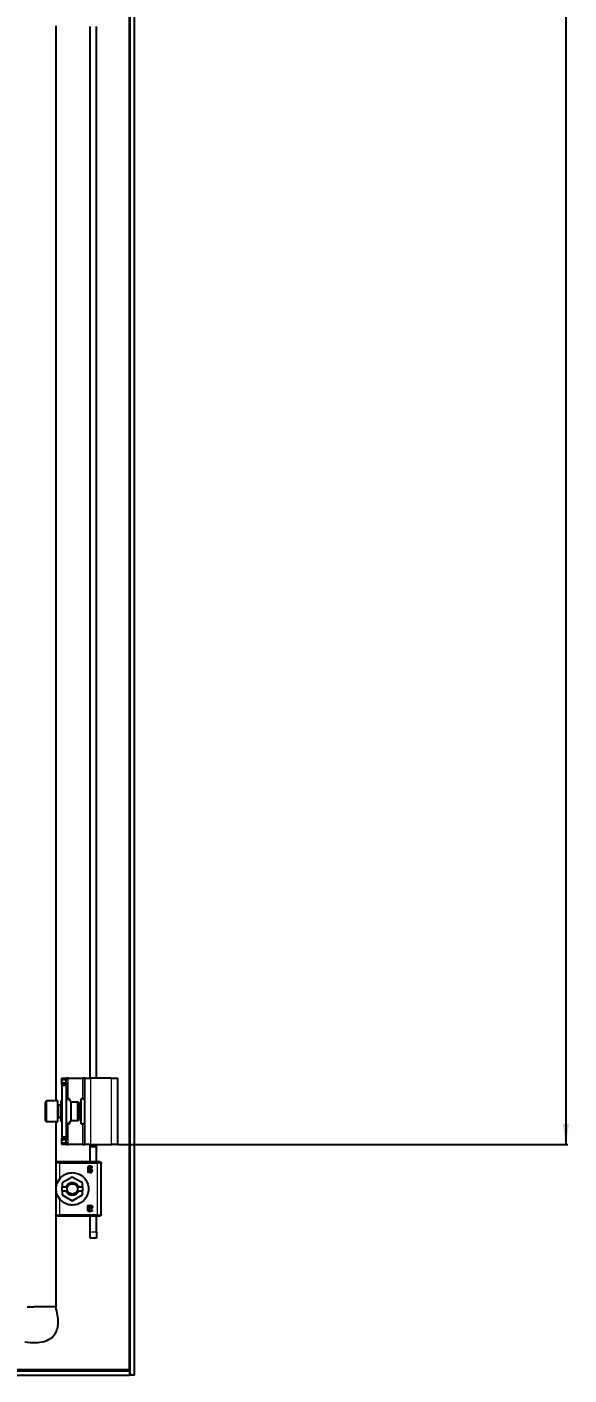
# Model space of a CAD drawing. Header units: millimetres. Extents: x -975 to 2049, y -1447 to 978.
# Drawn here: x 1787 to 2049, y -1153 to -501 of the extents above; entities that cross this region are included whole.
import ezdxf

# ---------------------------------------------------------------- set-up
doc = ezdxf.new("R2010")
doc.units = ezdxf.units.MM
doc.layers.add('FORMAT', color=7, linetype='Continuous')
doc.styles.add('SLDTEXTSTYLE0', font='TXT', dxfattribs={"width": 0.75})
doc.dimstyles.new('SLDDIMSTYLE0', dxfattribs={"dimtxt": 20, "dimasz": 10, "dimexe": 0, "dimexo": 0.0625, "dimgap": 5, "dimtad": 2, "dimdec": 1, "dimrnd": 1e-09, "dimzin": 12, "dimdsep": 46, "dimtxsty": 'SLDTEXTSTYLE0', "dimsah": 1, "dimcen": 0.09, "dimadec": 0, "dimazin": 3, "dimtfac": 1, "dimtofl": 0, "dimtmove": 0, "dimatfit": 3, "dimfxl": 0, "dimfrac": 2, "dimtolj": 1, "dimtzin": 12, "dimarcsym": 0})

# ---------------------------------------------------------------- blocks, each defined once
blk = doc.blocks.new('_D_8')
at = {"layer": 'FORMAT'}
for p, q in [((1831.15, 690.82), (2048.76, 690.82)), ((2047.76, 690.82), (2047.76, -1041.18)), ((1831.15, -1041.18), (2048.76, -1041.18))]:
    blk.add_line(p, q, dxfattribs=at)
for points in [[(2047.76, 690.82), (2046.22, 680.82), (2049.29, 680.82)], [(2047.76, -1041.18), (2049.29, -1031.18), (2046.22, -1031.18)]]:
    blk.add_solid(points, dxfattribs=at)
at = {"layer": 'FORMAT', "insert": (2021.97, -204.74), "char_height": 20, "attachment_point": 1, "rotation": 90, "style": 'SLDTEXTSTYLE0'}
blk.add_mtext('1732', dxfattribs=at)

msp = doc.modelspace()

# ---------------------------------------------------------------- linework, layer by layer
at = {"color": 7, "linetype": 'Continuous', "lineweight": 25}
for p, q in [((1837.14, -1152.68), (1837.14, 802.32)), ((1839.14, -1152.68), (1839.14, 802.32)), ((1801.14, -500.36), (1801.14, -1020.18)), ((1817.84, -1009.18), (1817.84, -500.68)), ((1820.84, -1009.18), (1820.84, -500.68)), ((1804.14, -1009.18), (1806.14, -1009.18)), ((1804.14, -1010.18), (1804.14, -1009.18)), ((1804.14, -1011.18), (1804.14, -1010.18)), ((1806.14, -1009.18), (1806.14, -1010.18)), ((1807.14, -1009.18), (1806.14, -1009.18)), ((1806.14, -1011.18), (1806.14, -1010.18)), ((1807.14, -1009.18), (1814.14, -1009.18)), ((1815.14, -1009.18), (1814.14, -1009.18)), ((1815.14, -1009.18), (1818.14, -1009.18)), ((1815.14, -1041.18), (1815.14, -1009.18)), ((1828.14, -1009.18), (1818.14, -1009.18)), ((1828.14, -1009.18), (1831.14, -1009.18)), ((1831.14, -1041.18), (1831.14, -1009.18)), ((1804.14, -1012.18), (1804.14, -1011.18)), ((1806.14, -1012.18), (1804.14, -1012.18)), ((1804.14, -1012.18), (1804.14, -1012.68)), ((1806.14, -1012.68), (1804.14, -1012.68)), ((1804.14, -1012.68), (1804.14, -1037.68)), ((1806.14, -1011.18), (1806.14, -1012.18)), ((1806.14, -1012.18), (1806.14, -1012.68)), ((1806.14, -1012.68), (1806.14, -1037.68)), ((1796.14, -1027.43), (1796.14, -1020.78)), ((1802.14, -1020.18), (1796.74, -1020.18)), ((1802.14, -1027.74), (1802.14, -1020.18)), ((1803.64, -1022.18), (1802.39, -1022.18)), ((1804.14, -1020.18), (1803.64, -1020.18)), ((1803.64, -1020.18), (1803.64, -1021.39)), ((1803.64, -1021.39), (1803.64, -1030.18)), ((1806.14, -1019.18), (1807.14, -1019.18)), ((1807.84, -1019.18), (1807.14, -1019.18)), ((1807.84, -1019.18), (1807.84, -1019.63)), ((1811.77, -1020.68), (1808.64, -1020.68)), ((1808.64, -1029.68), (1808.64, -1020.68)), ((1812.64, -1021.18), (1811.77, -1020.68)), ((1811.77, -1029.68), (1811.77, -1020.68)), ((1812.64, -1029.18), (1812.64, -1021.18)), ((1813.44, -1031.18), (1813.44, -1019.18)), ((1814.14, -1019.18), (1813.44, -1019.18)), ((1814.14, -1019.18), (1815.14, -1019.18)), ((1796.14, -1029.58), (1796.14, -1027.43)), ((1802.14, -1030.18), (1802.14, -1027.74)), ((1802.39, -1028.18), (1803.64, -1028.18)), ((1808.64, -1029.68), (1811.77, -1029.68)), ((1811.77, -1029.68), (1812.64, -1029.18)), ((1796.74, -1030.18), (1802.14, -1030.18)), ((1801.14, -1030.18), (1801.14, -1050.01)), ((1803.64, -1030.18), (1804.14, -1030.18)), ((1807.14, -1031.18), (1806.14, -1031.18)), ((1807.14, -1031.18), (1807.84, -1031.18)), ((1807.84, -1030.73), (1807.84, -1031.18)), ((1813.44, -1031.18), (1814.14, -1031.18)), ((1815.14, -1031.18), (1814.14, -1031.18)), ((1806.14, -1037.68), (1804.14, -1037.68)), ((1804.14, -1037.68), (1804.14, -1038.18)), ((1804.14, -1038.18), (1806.14, -1038.18)), ((1804.14, -1039.18), (1804.14, -1038.18)), ((1804.14, -1040.18), (1804.14, -1039.18)), ((1804.14, -1041.18), (1804.14, -1040.18)), ((1806.14, -1041.18), (1804.14, -1041.18)), ((1806.14, -1037.68), (1806.14, -1038.18)), ((1806.14, -1038.18), (1806.14, -1039.18)), ((1806.14, -1040.18), (1806.14, -1039.18)), ((1806.14, -1040.18), (1806.14, -1041.18)), ((1806.14, -1041.18), (1807.14, -1041.18)), ((1814.14, -1041.18), (1807.14, -1041.18)), ((1814.14, -1041.18), (1815.14, -1041.18)), ((1818.14, -1041.18), (1815.14, -1041.18)), ((1817.84, -1041.64), (1817.84, -1041.18)), ((1817.84, -1042.14), (1817.84, -1041.64)), ((1817.84, -1042.14), (1820.84, -1042.14)), ((1817.84, -1049.68), (1817.84, -1042.14)), ((1818.14, -1041.18), (1828.14, -1041.18)), ((1820.84, -1041.64), (1820.84, -1041.18)), ((1820.84, -1042.14), (1820.84, -1041.64)), ((1820.84, -1049.98), (1820.84, -1042.14)), ((1831.14, -1041.18), (1828.14, -1041.18)), ((1801.14, -1050.18), (1801.14, -1075.18)), ((1821.14, -1049.68), (1803.14, -1049.68)), ((1816.58, -1052.72), (1816.58, -1054.59)), ((1817.04, -1054.59), (1817.04, -1054.31)), ((1817.11, -1052.97), (1817.11, -1052.76)), ((1817.49, -1052.97), (1817.11, -1052.97)), ((1817.11, -1053.33), (1817.54, -1053.33)), ((1817.11, -1053.92), (1817.11, -1053.33)), ((1821.74, -1049.68), (1821.49, -1049.68)), ((1823.14, -1075.18), (1823.14, -1050.18)), ((1801.97, -1059.55), (1803.48, -1057.3)), ((1809.14, -1056.97), (1804.19, -1059.82)), ((1804.19, -1059.82), (1804.19, -1061.68)), ((1804.19, -1061.68), (1806.15, -1061.68)), ((1804.19, -1063.68), (1804.19, -1061.68)), ((1806.85, -1061.68), (1806.15, -1061.68)), ((1814.09, -1059.82), (1809.14, -1056.97)), ((1812.13, -1061.68), (1811.43, -1061.68)), ((1812.13, -1061.68), (1814.09, -1061.68)), ((1814.09, -1061.68), (1814.09, -1059.82)), ((1814.09, -1061.68), (1814.09, -1063.68)), ((1803.48, -1068.06), (1801.97, -1065.81)), ((1804.19, -1063.68), (1804.19, -1065.54)), ((1804.19, -1063.68), (1806.15, -1063.68)), ((1804.19, -1065.54), (1809.14, -1068.4)), ((1806.15, -1063.68), (1806.85, -1063.68)), ((1809.14, -1068.4), (1814.09, -1065.54)), ((1811.43, -1063.68), (1812.13, -1063.68)), ((1812.13, -1063.68), (1814.09, -1063.68)), ((1814.09, -1065.54), (1814.09, -1063.68)), ((1801.14, -1075.36), (1801.14, -1119.68)), ((1816.58, -1072.64), (1816.58, -1070.77)), ((1817.04, -1070.77), (1817.04, -1071.05)), ((1817.11, -1072.03), (1817.11, -1071.45)), ((1817.54, -1072.03), (1817.11, -1072.03)), ((1817.49, -1072.39), (1817.11, -1072.39)), ((1817.11, -1072.39), (1817.11, -1072.61)), ((1803.14, -1075.68), (1821.14, -1075.68)), ((1817.84, -1083.48), (1817.84, -1075.68)), ((1820.84, -1083.48), (1820.84, -1075.68)), ((1821.49, -1075.68), (1821.74, -1075.68)), ((1817.84, -1086.48), (1817.84, -1083.48)), ((1820.84, -1086.48), (1817.84, -1086.48)), ((1820.84, -1083.48), (1820.84, -1086.48)), ((1790.57, -1119.68), (1790.51, -1119.68)), ((1797.71, -1119.68), (1790.57, -1119.68)), ((1797.86, -1119.68), (1797.71, -1119.68)), ((1800.16, -1119.68), (1797.86, -1119.68)), ((1801.14, -1119.68), (1800.16, -1119.68)), ((847.44, -1150.68), (1836.84, -1150.68)), ((847.44, -1152.68), (1836.84, -1152.68)), ((1836.54, -1150.08), (1836.74, -1150.68)), ((1836.84, -1150.68), (1836.84, -1152.68)), ((1839.14, -1152.68), (1837.14, -1152.68))]:
    msp.add_line(p, q, dxfattribs=at)
at = {"color": 8, "linetype": 'Continuous', "lineweight": 18}
for p, q in [((1836.54, 799.72), (1836.54, -1150.08)), ((1806.14, -1010.18), (1804.14, -1010.18)), ((1807.14, -1019.18), (1807.14, -1009.18)), ((1814.14, -1009.18), (1814.14, -1019.18)), ((1818.14, -1041.18), (1818.14, -1009.18)), ((1828.14, -1041.18), (1828.14, -1009.18)), ((1804.14, -1011.18), (1806.14, -1011.18)), ((1796.74, -1020.18), (1796.74, -1027.74)), ((1802.39, -1022.18), (1802.39, -1028.18)), ((1796.74, -1027.74), (1796.74, -1030.18)), ((1807.14, -1041.18), (1807.14, -1031.18)), ((1814.14, -1031.18), (1814.14, -1041.18)), ((1806.14, -1039.18), (1804.14, -1039.18)), ((1804.14, -1040.18), (1806.14, -1040.18)), ((1820.84, -1041.64), (1817.84, -1041.64)), ((1803.14, -1057.62), (1803.14, -1050.18)), ((1803.14, -1050.18), (1821.14, -1050.18)), ((1821.14, -1050.18), (1821.14, -1075.18)), ((1803.14, -1075.18), (1803.14, -1067.74)), ((1809.14, -1065.18), (1809.14, -1065.83)), ((1821.14, -1075.18), (1803.14, -1075.18)), ((1817.84, -1083.48), (1820.84, -1083.48)), ((1836.54, -1150.08), (1741.19, -1150.08))]:
    msp.add_line(p, q, dxfattribs=at)
at = {"color": 7, "linetype": 'Continuous', "lineweight": 25}
for centre, radius, start, end in [((1796.74, -1020.78), 0.6, 90, 180), ((1802.39, -1021.93), 0.25, 180, 270), ((1796.74, -1029.58), 0.6, 180, 270), ((1802.39, -1028.43), 0.25, 90, 180)]:
    msp.add_arc(centre, radius, start, end, dxfattribs=at)
for points, knots in [([(1808.64, -1020.68), (1808.47, -1020.53), (1808.12, -1020.22), (1807.92, -1019.65), (1807.56, -1019.35), (1807.22, -1019.22), (1806.86, -1019.25), (1806.51, -1019.44), (1806.26, -1019.8), (1806.18, -1020.1), (1806.14, -1020.25)], [0, 0, 0, 0, 0.1856756, 0.3710252, 0.4669372, 0.5621716, 0.6563466, 0.7515528, 0.8738418, 1, 1, 1, 1]), ([(1806.14, -1030.11), (1806.18, -1030.26), (1806.26, -1030.56), (1806.51, -1030.92), (1806.86, -1031.11), (1807.22, -1031.14), (1807.56, -1031.01), (1807.92, -1030.71), (1808.12, -1030.14), (1808.47, -1029.83), (1808.64, -1029.68)], [0, 0, 0, 0, 0.1261582, 0.2484472, 0.3436534, 0.4378284, 0.5330628, 0.6289748, 0.8143244, 1, 1, 1, 1]), ([(1817.69, -1051.68), (1817.55, -1051.69), (1817.32, -1051.7), (1817.04, -1051.79), (1816.86, -1051.91), (1816.71, -1052.08), (1816.6, -1052.35), (1816.59, -1052.58), (1816.58, -1052.72)], [0, 0, 0, 0, 0.250089, 0.382495, 0.500259, 0.622163, 0.750133, 1, 1, 1, 1]), ([(1816.58, -1054.59), (1816.58, -1054.6), (1816.58, -1054.62), (1816.6, -1054.64), (1816.62, -1054.66), (1816.7, -1054.68), (1816.77, -1054.68), (1816.81, -1054.68)], [0, 0, 0, 0, 0.124881, 0.183376, 0.250934, 0.500336, 1, 1, 1, 1]), ([(1816.81, -1054.68), (1816.86, -1054.68), (1816.92, -1054.68), (1817, -1054.66), (1817.03, -1054.64), (1817.04, -1054.62), (1817.04, -1054.6), (1817.04, -1054.59)], [0, 0, 0, 0, 0.499718, 0.749437, 0.810587, 0.875078, 1, 1, 1, 1]), ([(1817.04, -1054.31), (1817.16, -1054.42), (1817.35, -1054.59), (1817.63, -1054.7), (1817.79, -1054.74), (1817.87, -1054.74), (1817.92, -1054.74)], [0, 0, 0, 0, 0.499113, 0.749325, 0.874665, 1, 1, 1, 1]), ([(1817.11, -1052.76), (1817.12, -1052.67), (1817.12, -1052.53), (1817.18, -1052.36), (1817.25, -1052.25), (1817.36, -1052.17), (1817.48, -1052.12), (1817.62, -1052.1), (1817.71, -1052.09), (1817.75, -1052.09)], [0, 0, 0, 0, 0.250023, 0.382539, 0.499802, 0.620838, 0.749652, 0.874777, 1, 1, 1, 1]), ([(1817.83, -1054.33), (1817.76, -1054.32), (1817.62, -1054.31), (1817.36, -1054.18), (1817.21, -1054.02), (1817.11, -1053.92)], [0, 0, 0, 0, 0.249939, 0.499864, 1, 1, 1, 1]), ([(1818.88, -1053.9), (1818.87, -1053.82), (1818.86, -1053.66), (1818.77, -1053.44), (1818.61, -1053.27), (1818.35, -1053.1), (1817.96, -1052.99), (1817.65, -1052.98), (1817.49, -1052.97)], [0, 0, 0, 0, 0.125049, 0.249886, 0.370856, 0.49982, 0.749609, 1, 1, 1, 1]), ([(1817.54, -1053.33), (1817.64, -1053.33), (1817.82, -1053.34), (1818.05, -1053.4), (1818.19, -1053.49), (1818.29, -1053.59), (1818.34, -1053.72), (1818.34, -1053.81), (1818.35, -1053.86)], [0, 0, 0, 0, 0.279652, 0.500248, 0.629485, 0.750186, 0.875763, 1, 1, 1, 1]), ([(1818.76, -1052.18), (1818.76, -1052.12), (1818.76, -1052.04), (1818.69, -1051.95), (1818.56, -1051.86), (1818.23, -1051.73), (1817.91, -1051.7), (1817.69, -1051.68)], [0, 0, 0, 0, 0.124693, 0.187182, 0.249773, 0.500039, 1, 1, 1, 1]), ([(1817.75, -1052.09), (1817.91, -1052.11), (1818.15, -1052.14), (1818.41, -1052.26), (1818.53, -1052.33), (1818.6, -1052.37), (1818.64, -1052.38), (1818.66, -1052.39)], [0, 0, 0, 0, 0.4987, 0.749508, 0.874949, 0.946783, 1, 1, 1, 1]), ([(1818.35, -1053.86), (1818.34, -1053.92), (1818.33, -1054.02), (1818.27, -1054.14), (1818.2, -1054.21), (1818.12, -1054.27), (1818.03, -1054.3), (1817.93, -1054.32), (1817.87, -1054.33), (1817.83, -1054.33)], [0, 0, 0, 0, 0.249168, 0.373635, 0.49939, 0.619394, 0.749656, 0.87477, 1, 1, 1, 1]), ([(1817.92, -1054.74), (1818.04, -1054.73), (1818.22, -1054.72), (1818.45, -1054.64), (1818.6, -1054.54), (1818.72, -1054.41), (1818.85, -1054.2), (1818.86, -1054.02), (1818.88, -1053.9)], [0, 0, 0, 0, 0.25007, 0.379181, 0.500499, 0.62417, 0.750842, 1, 1, 1, 1]), ([(1818.66, -1052.39), (1818.67, -1052.39), (1818.68, -1052.38), (1818.7, -1052.37), (1818.72, -1052.36), (1818.73, -1052.34), (1818.75, -1052.3), (1818.76, -1052.26), (1818.76, -1052.21), (1818.76, -1052.19), (1818.76, -1052.18)], [0, 0, 0, 0, 0.128825, 0.180169, 0.243397, 0.36986, 0.499864, 0.749649, 0.843476, 1, 1, 1, 1]), ([(1803.14, -1067.74), (1802.85, -1067.36), (1802.28, -1066.61), (1801.73, -1065.36), (1801.38, -1064.08), (1801.25, -1062.68), (1801.38, -1061.28), (1801.73, -1060), (1802.29, -1058.75), (1802.86, -1058), (1803.14, -1057.62)], [0, 0, 0, 0, 0.125762, 0.25037, 0.375307, 0.500139, 0.62481, 0.749763, 0.874888, 1, 1, 1, 1]), ([(1816.58, -1070.77), (1816.58, -1070.76), (1816.58, -1070.74), (1816.6, -1070.73), (1816.62, -1070.7), (1816.7, -1070.68), (1816.77, -1070.68), (1816.81, -1070.68)], [0, 0, 0, 0, 0.124884, 0.1863766, 0.2509142, 0.5003223, 1, 1, 1, 1]), ([(1817.69, -1073.68), (1817.62, -1073.68), (1817.47, -1073.68), (1817.25, -1073.64), (1817.04, -1073.57), (1816.85, -1073.45), (1816.71, -1073.28), (1816.6, -1073.01), (1816.59, -1072.79), (1816.58, -1072.64)], [0, 0, 0, 0, 0.1252554, 0.2504368, 0.3830659, 0.5004929, 0.622629, 0.7502495, 1, 1, 1, 1]), ([(1816.81, -1070.68), (1816.86, -1070.68), (1816.92, -1070.68), (1816.98, -1070.7), (1817.01, -1070.71), (1817.03, -1070.72), (1817.04, -1070.74), (1817.04, -1070.76), (1817.04, -1070.77)], [0, 0, 0, 0, 0.499162, 0.644242, 0.749698, 0.813605, 0.875217, 1, 1, 1, 1]), ([(1817.04, -1071.05), (1817.16, -1070.94), (1817.35, -1070.77), (1817.67, -1070.64), (1817.83, -1070.63), (1817.92, -1070.62)], [0, 0, 0, 0, 0.499364, 0.749701, 1, 1, 1, 1]), ([(1817.11, -1071.45), (1817.21, -1071.34), (1817.36, -1071.18), (1817.59, -1071.07), (1817.73, -1071.04), (1817.8, -1071.04), (1817.83, -1071.03)], [0, 0, 0, 0, 0.4997651, 0.7495043, 0.8747708, 1, 1, 1, 1]), ([(1817.11, -1072.61), (1817.11, -1072.65), (1817.11, -1072.74), (1817.14, -1072.87), (1817.18, -1073), (1817.25, -1073.11), (1817.36, -1073.19), (1817.53, -1073.26), (1817.66, -1073.27), (1817.75, -1073.27)], [0, 0, 0, 0, 0.125295, 0.250514, 0.383518, 0.50035, 0.621938, 0.750243, 1, 1, 1, 1]), ([(1818.88, -1071.47), (1818.87, -1071.5), (1818.87, -1071.58), (1818.84, -1071.74), (1818.77, -1071.92), (1818.61, -1072.1), (1818.34, -1072.26), (1817.96, -1072.37), (1817.65, -1072.38), (1817.49, -1072.39)], [0, 0, 0, 0, 0.0626366, 0.1252782, 0.2500723, 0.3748405, 0.4999941, 0.7496958, 1, 1, 1, 1]), ([(1818.35, -1071.5), (1818.34, -1071.55), (1818.34, -1071.64), (1818.29, -1071.77), (1818.19, -1071.87), (1818.05, -1071.96), (1817.82, -1072.02), (1817.64, -1072.03), (1817.54, -1072.03)], [0, 0, 0, 0, 0.124446, 0.249795, 0.37, 0.499734, 0.719932, 1, 1, 1, 1]), ([(1818.76, -1073.18), (1818.76, -1073.21), (1818.76, -1073.26), (1818.74, -1073.35), (1818.69, -1073.41), (1818.56, -1073.5), (1818.23, -1073.63), (1817.91, -1073.66), (1817.69, -1073.68)], [0, 0, 0, 0, 0.0626863, 0.1251726, 0.1876279, 0.2501847, 0.5003136, 1, 1, 1, 1]), ([(1817.75, -1073.27), (1817.91, -1073.26), (1818.22, -1073.23), (1818.48, -1073.02), (1818.64, -1072.98), (1818.66, -1072.97)], [0, 0, 0, 0, 0.498852, 0.946609, 1, 1, 1, 1]), ([(1817.83, -1071.03), (1817.9, -1071.04), (1818, -1071.04), (1818.12, -1071.09), (1818.2, -1071.15), (1818.27, -1071.22), (1818.32, -1071.31), (1818.34, -1071.41), (1818.35, -1071.47), (1818.35, -1071.5)], [0, 0, 0, 0, 0.2496231, 0.3771401, 0.499734, 0.6227303, 0.7498125, 0.8748762, 1, 1, 1, 1]), ([(1817.92, -1070.62), (1818.04, -1070.63), (1818.22, -1070.64), (1818.45, -1070.73), (1818.6, -1070.82), (1818.72, -1070.95), (1818.85, -1071.16), (1818.86, -1071.34), (1818.88, -1071.47)], [0, 0, 0, 0, 0.25007, 0.379559, 0.500499, 0.624556, 0.750843, 1, 1, 1, 1]), ([(1818.66, -1072.97), (1818.67, -1072.98), (1818.68, -1072.98), (1818.7, -1072.99), (1818.72, -1073), (1818.73, -1073.03), (1818.76, -1073.09), (1818.76, -1073.14), (1818.76, -1073.18)], [0, 0, 0, 0, 0.13107, 0.182437, 0.243796, 0.371388, 0.500442, 1, 1, 1, 1]), ([(1786.14, -1136.68), (1787.87, -1136.85), (1791.01, -1137.15), (1795.33, -1136.64), (1798.77, -1135.21), (1800.98, -1132.89), (1802.07, -1130.13), (1802.39, -1127.08), (1802.09, -1123.52), (1801.47, -1121.03), (1801.14, -1119.68)], [0, 0, 0, 0, 0.176713, 0.320911, 0.440308, 0.54837, 0.6374, 0.738878, 0.858543, 1, 1, 1, 1]), ([(1787.25, -1119.68), (1787.28, -1119.68), (1787.37, -1119.68), (1787.82, -1119.68), (1788.12, -1119.68)], [0, 0, 0, 0, 0.356727, 1, 1, 1, 1]), ([(1836.84, -1150.68), (1836.79, -1150.68), (1836.74, -1150.62), (1836.64, -1150.39), (1836.59, -1150.24), (1836.54, -1150.08)], [0, 0, 0, 0, 0.5, 0.5, 1, 1, 1, 1]), ([(1836.84, -1151), (1836.88, -1151.13), (1837.08, -1151.69), (1837.11, -1152.25), (1837.14, -1152.68)], [0, 0, 0, 0, 0.226541, 1, 1, 1, 1])]:
    msp.add_open_spline(points, degree=3, knots=knots, dxfattribs=at)
for points in [[(1801.64, -1049.68), (1801.58, -1049.69), (1801.44, -1049.7), (1801.28, -1049.82), (1801.16, -1049.98), (1801.15, -1050.12), (1801.14, -1050.18)], [(1803.14, -1049.68), (1802.94, -1049.68), (1802.55, -1049.68), (1802.06, -1049.68), (1801.71, -1049.68), (1801.66, -1049.68), (1801.64, -1049.68)], [(1803.14, -1057.62), (1803.53, -1057.21), (1804.32, -1056.38), (1805.81, -1055.51), (1807.43, -1054.94), (1808.57, -1054.87), (1809.14, -1054.83)], [(1809.14, -1054.83), (1810.17, -1054.95), (1812.22, -1055.18), (1814.84, -1057), (1816.58, -1059.59), (1817.19, -1062.68), (1816.58, -1065.77), (1814.84, -1068.36), (1812.22, -1070.18), (1810.17, -1070.41), (1809.14, -1070.53)], [(1822.64, -1049.68), (1822.62, -1049.68), (1822.57, -1049.68), (1822.23, -1049.68), (1821.73, -1049.68), (1821.34, -1049.68), (1821.14, -1049.68)], [(1822.64, -1049.68), (1822.71, -1049.69), (1822.84, -1049.7), (1823, -1049.82), (1823.12, -1049.98), (1823.13, -1050.12), (1823.14, -1050.18)], [(1806.15, -1061.68), (1806.29, -1061.38), (1806.55, -1060.78), (1807.27, -1060.08), (1808.16, -1059.63), (1809.14, -1059.48), (1810.12, -1059.63), (1811.01, -1060.08), (1811.73, -1060.78), (1812, -1061.38), (1812.13, -1061.68)], [(1806.85, -1063.68), (1806.79, -1063.52), (1806.67, -1063.2), (1806.63, -1062.68), (1806.67, -1062.16), (1806.79, -1061.84), (1806.85, -1061.68)], [(1806.85, -1061.68), (1806.96, -1061.47), (1807.2, -1061.04), (1807.75, -1060.56), (1808.42, -1060.24), (1808.9, -1060.2), (1809.14, -1060.18)], [(1809.14, -1060.18), (1809.38, -1060.2), (1809.87, -1060.24), (1810.53, -1060.56), (1811.09, -1061.04), (1811.32, -1061.47), (1811.43, -1061.68)], [(1811.43, -1061.68), (1811.49, -1061.84), (1811.61, -1062.16), (1811.66, -1062.68), (1811.61, -1063.2), (1811.49, -1063.52), (1811.43, -1063.68)], [(1809.14, -1070.53), (1808.57, -1070.5), (1807.43, -1070.42), (1805.81, -1069.85), (1804.32, -1068.98), (1803.53, -1068.15), (1803.14, -1067.74)], [(1809.14, -1065.83), (1808.81, -1065.8), (1808.16, -1065.74), (1807.27, -1065.27), (1806.55, -1064.59), (1806.29, -1063.98), (1806.15, -1063.68)], [(1809.14, -1065.18), (1808.9, -1065.16), (1808.42, -1065.12), (1807.75, -1064.8), (1807.2, -1064.32), (1806.96, -1063.89), (1806.85, -1063.68)], [(1812.13, -1063.68), (1812, -1063.98), (1811.73, -1064.59), (1811.01, -1065.27), (1810.12, -1065.74), (1809.47, -1065.8), (1809.14, -1065.83)], [(1811.43, -1063.68), (1811.32, -1063.89), (1811.09, -1064.32), (1810.53, -1064.8), (1809.87, -1065.12), (1809.38, -1065.16), (1809.14, -1065.18)], [(1801.64, -1075.68), (1801.58, -1075.67), (1801.44, -1075.66), (1801.28, -1075.54), (1801.16, -1075.38), (1801.15, -1075.25), (1801.14, -1075.18)], [(1823.14, -1075.18), (1823.13, -1075.25), (1823.12, -1075.38), (1823, -1075.54), (1822.84, -1075.66), (1822.71, -1075.67), (1822.64, -1075.68)], [(1801.64, -1075.68), (1801.66, -1075.68), (1801.71, -1075.68), (1802.06, -1075.68), (1802.55, -1075.68), (1802.94, -1075.68), (1803.14, -1075.68)], [(1821.14, -1075.68), (1821.34, -1075.68), (1821.73, -1075.68), (1822.23, -1075.68), (1822.57, -1075.68), (1822.62, -1075.68), (1822.64, -1075.68)], [(1788.12, -1119.68), (1788.44, -1119.68), (1789.09, -1119.68), (1790.04, -1119.68), (1790.51, -1119.68)]]:
    msp.add_open_spline(points, degree=3, dxfattribs=at)
at = {"color": 8, "linetype": 'Continuous', "lineweight": 18}
for points in [[(1803.14, -1050.18), (1802.88, -1050.18), (1802.35, -1050.18), (1801.69, -1050.18), (1801.23, -1050.18), (1801.17, -1050.18), (1801.14, -1050.18)], [(1803.14, -1049.68), (1803.14, -1049.69), (1803.14, -1049.7), (1803.14, -1049.82), (1803.14, -1049.98), (1803.14, -1050.12), (1803.14, -1050.18)], [(1821.14, -1050.18), (1821.14, -1050.12), (1821.14, -1049.98), (1821.14, -1049.82), (1821.14, -1049.7), (1821.14, -1049.69), (1821.14, -1049.68)], [(1823.14, -1050.18), (1823.11, -1050.18), (1823.05, -1050.18), (1822.59, -1050.18), (1821.93, -1050.18), (1821.4, -1050.18), (1821.14, -1050.18)], [(1801.14, -1075.18), (1801.17, -1075.18), (1801.23, -1075.18), (1801.69, -1075.18), (1802.35, -1075.18), (1802.88, -1075.18), (1803.14, -1075.18)], [(1803.14, -1075.18), (1803.14, -1075.25), (1803.14, -1075.38), (1803.14, -1075.54), (1803.14, -1075.66), (1803.14, -1075.67), (1803.14, -1075.68)], [(1821.14, -1075.68), (1821.14, -1075.67), (1821.14, -1075.66), (1821.14, -1075.54), (1821.14, -1075.38), (1821.14, -1075.25), (1821.14, -1075.18)], [(1821.14, -1075.18), (1821.4, -1075.18), (1821.93, -1075.18), (1822.59, -1075.18), (1823.05, -1075.18), (1823.11, -1075.18), (1823.14, -1075.18)]]:
    msp.add_open_spline(points, degree=3, dxfattribs=at)

# ---------------------------------------------------------------- dimensions: what is measured, and where the dimension line sits
at = {"layer": 'FORMAT'}
dim = msp.add_linear_dim(base=(2047.76, -1041.18), p1=(1831.14, 690.82), p2=(1831.14, -1041.18), angle=90, dimstyle='SLDDIMSTYLE0', dxfattribs=at)
dim.commit()
dim.dimension.update_dxf_attribs({"geometry": '_D_8', "text_midpoint": (2047.76, -175.18), "dimtype": 160})

doc.saveas('drawing.dxf')
